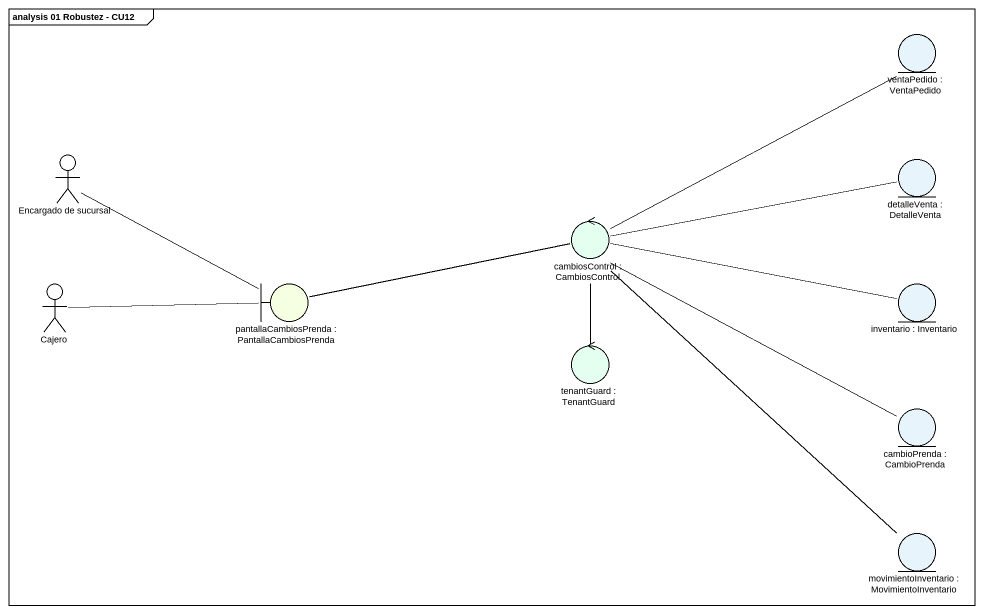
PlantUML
@startuml
mainframe analysis 01 Robustez - CU12
entity "ventaPedido : VentaPedido" as ventaPedido #E8F4FB
actor "Encargado de sucursal" as Encargado_de_sucursal
entity "detalleVenta : DetalleVenta" as detalleVenta #E8F4FB
control "cambiosControl : CambiosControl" as cambiosControl #E4FFF0
actor Cajero
boundary "pantallaCambiosPrenda : PantallaCambiosPrenda" as pantallaCambiosPrenda #F5FFE1
entity "inventario : Inventario" as inventario #E8F4FB
control "tenantGuard : TenantGuard" as tenantGuard #E4FFF0
entity "cambioPrenda : CambioPrenda" as cambioPrenda #E8F4FB
entity "movimientoInventario : MovimientoInventario" as movimientoInventario #E8F4FB
Encargado_de_sucursal -- pantallaCambiosPrenda
cambiosControl -right- ventaPedido
cambiosControl -right- detalleVenta
cambiosControl -left- pantallaCambiosPrenda
cambiosControl -right- inventario
cambiosControl -- tenantGuard
cambiosControl -right- cambioPrenda
cambiosControl -- movimientoInventario
Cajero -right- pantallaCambiosPrenda
pantallaCambiosPrenda -right- cambiosControl
@enduml
